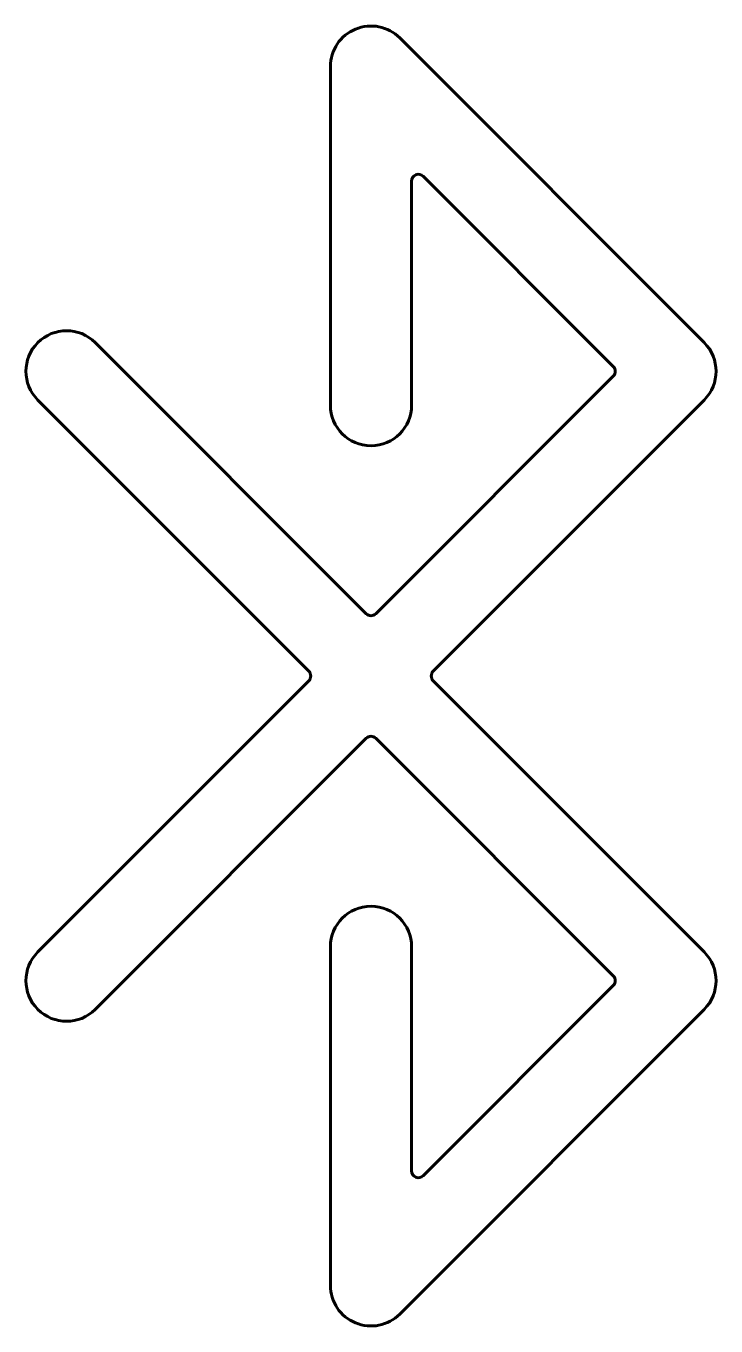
# Model space of a CAD drawing. Header units: millimetres. Extents: x -5.1 to 5.1, y -9.6 to 9.6.
import ezdxf

# ---------------------------------------------------------------- set-up
doc = ezdxf.new("R2010")
doc.units = ezdxf.units.MM
doc.linetypes.add('K5LT_BASIC', pattern=[0])

msp = doc.modelspace()

# ---------------------------------------------------------------- linework, layer by layer
at = {"color": 150, "linetype": 'K5LT_BASIC', "lineweight": 60, "true_color": 0x0080ff}
for p, q in [((4.924, 4.924), (0.424, 9.424)), ((-0.6, 9), (-0.6, 4)), ((0.6, 7.31), (0.6, 4)), ((3.581, 4.571), (0.771, 7.381)), ((-0.071, 0.919), (-4.076, 4.924)), ((0.071, 0.919), (3.581, 4.429)), ((-0.919, 0.071), (-4.924, 4.076)), ((0.919, 0.071), (4.924, 4.076)), ((-0.919, -0.071), (-4.924, -4.076)), ((0.919, -0.071), (4.924, -4.076)), ((-0.071, -0.919), (-4.076, -4.924)), ((0.071, -0.919), (3.581, -4.429)), ((-0.6, -9), (-0.6, -4)), ((0.6, -7.31), (0.6, -4)), ((3.581, -4.571), (0.771, -7.381)), ((4.924, -4.924), (0.424, -9.424))]:
    msp.add_line(p, q, dxfattribs=at)
for centre, radius, start, end in [((0, 9), 0.6, 45, 180), ((0.7, 7.31), 0.1, 45, 180), ((-4.5, 4.5), 0.6, 45, 225), ((4.5, 4.5), 0.6, 315, 45), ((3.51, 4.5), 0.1, 315, 45), ((0, 4), 0.6, 180, 0), ((0, 0.99), 0.1, 225, 315), ((-0.99, 0), 0.1, 315, 45), ((0.99, 0), 0.1, 135, 225), ((0, -0.99), 0.1, 45, 135), ((0, -4), 0.6, 0, 180), ((-4.5, -4.5), 0.6, 135, 315), ((4.5, -4.5), 0.6, 315, 45), ((3.51, -4.5), 0.1, 315, 45), ((0.7, -7.31), 0.1, 180, 315), ((0, -9), 0.6, 180, 315)]:
    msp.add_arc(centre, radius, start, end, dxfattribs=at)

doc.saveas('drawing.dxf')
